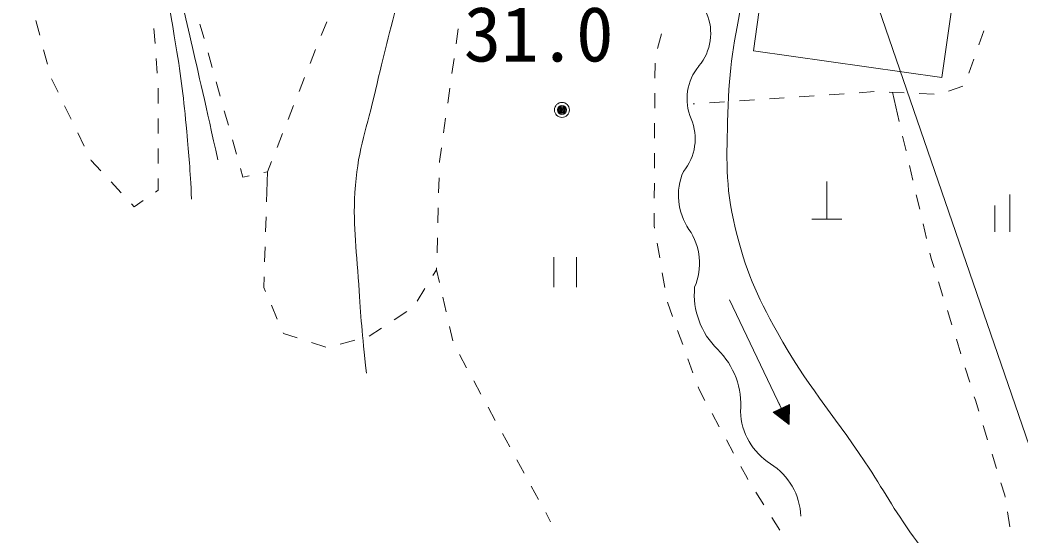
# Model space of a CAD drawing. Units: millimetres, scale not verified. Extents: x 40000 to 680000, y 20000 to 380000.
# Drawn here: x 222212 to 255554, y 242894 to 260070 of the extents above; entities that cross this region are included whole.
import ezdxf
from ezdxf.enums import TextEntityAlignment as Align

# ---------------------------------------------------------------- set-up
doc = ezdxf.new("R2010")
doc.units = ezdxf.units.MM
doc.header["$LTSCALE"] = 1000
doc.header["$PDMODE"] = 32
doc.header["$PDSIZE"] = 500
doc.layers.add('M-BGD', color=7, linetype='Continuous', lineweight=13)
doc.layers.add('M-STR-HTXT', color=7, linetype='Continuous', lineweight=13)
doc.styles.add('ＭＳ ゴシック', font='')
doc.styles.get('ＭＳ ゴシック').set_extended_font_data('MS Gothic')

msp = doc.modelspace()

# ---------------------------------------------------------------- linework, layer by layer
at = {"layer": 'M-BGD'}
for p, q in [((247389, 264333), (246644, 259040)), ((252923, 258156), (253399, 261544)), ((222871, 259567), (222743, 260050)), ((226674, 259792), (226710, 259293)), ((228342, 259457), (228207, 259938)), ((232427, 260015), (232243, 259550)), ((236810, 259778), (236740, 259283)), ((243449, 259126), (243580, 259608)), ((254314, 259715), (254149, 259243)), ((223127, 258600), (222999, 259083)), ((232060, 259085), (231877, 258620)), ((226745, 258795), (226781, 258296)), ((228612, 258494), (228477, 258975)), ((236670, 258788), (236600, 258293)), ((246644, 259040), (252923, 258156)), ((253983, 258772), (253817, 258300)), ((243361, 258137), (243365, 258637)), ((223478, 257668), (223259, 258118)), ((231693, 258155), (231510, 257690)), ((226812, 257797), (226812, 257297)), ((228882, 257531), (228747, 258012)), ((236529, 257798), (236459, 257302)), ((253615, 257864), (253144, 257697)), ((243353, 257137), (243357, 257637)), ((246673, 257418), (246174, 257384)), ((247671, 257485), (247172, 257451)), ((248669, 257552), (248170, 257518)), ((249666, 257619), (249168, 257585)), ((250664, 257686), (250165, 257652)), ((251663, 257646), (251164, 257669)), ((251270, 257664), (251498, 256690)), ((252662, 257601), (252163, 257624)), ((223915, 256769), (223696, 257219)), ((231326, 257224), (231143, 256759)), ((244678, 257284), (244639, 257281)), ((245675, 257351), (245177, 257317)), ((226812, 256797), (226812, 256297)), ((229152, 256568), (229017, 257050)), ((236389, 256807), (236319, 256312)), ((243344, 256137), (243348, 256637)), ((224353, 255870), (224134, 256320)), ((229421, 255605), (229286, 256087)), ((230960, 256294), (230776, 255829)), ((251612, 256204), (251726, 255717)), ((226812, 255797), (226812, 255297)), ((236248, 255817), (236184, 255365)), ((224582, 255399), (224572, 255421)), ((243341, 255137), (243342, 255637)), ((224905, 255049), (224582, 255399)), ((229634, 254844), (229556, 255124)), ((230593, 255364), (230458, 255022)), ((236184, 255365), (236183, 255322)), ((251840, 255230), (251954, 254743)), ((226812, 254797), (226812, 254405)), ((229840, 254889), (229634, 254844)), ((230458, 255022), (230328, 254994)), ((230458, 255022), (230426, 254023)), ((236169, 254822), (236156, 254322)), ((225583, 254314), (225244, 254681)), ((226812, 254405), (226723, 254343)), ((243340, 254137), (243341, 254637)), ((249085, 253440), (249085, 254690)), ((252068, 254256), (252182, 253769)), ((255178, 253017), (255178, 254267)), ((226012, 253848), (225921, 253946)), ((226313, 254058), (226012, 253848)), ((236143, 253822), (236129, 253323)), ((254678, 253017), (254678, 253892)), ((230409, 253523), (230393, 253023)), ((243338, 253220), (243339, 253637)), ((248585, 253440), (249585, 253440)), ((243352, 253138), (243338, 253220)), ((252295, 253283), (252409, 252796)), ((236116, 252823), (236102, 252323)), ((230377, 252524), (230360, 252024)), ((243521, 252152), (243437, 252645)), ((239995, 252172), (239995, 251172)), ((240745, 251172), (240745, 252172)), ((252523, 252309), (252574, 252094)), ((252574, 252094), (252657, 251827)), ((235965, 251562), (236087, 251758)), ((236089, 251823), (236087, 251758)), ((236087, 251758), (236185, 251334)), ((230344, 251524), (230332, 251165)), ((243690, 251167), (243606, 251659)), ((230332, 251165), (230388, 251036)), ((235438, 250713), (235701, 251138)), ((252806, 251350), (252955, 250873)), ((236297, 250847), (236409, 250360)), ((245844, 250752), (247571, 247145)), ((230585, 250576), (230781, 250116)), ((243946, 250204), (243775, 250674)), ((234676, 250092), (235093, 250367)), ((253103, 250395), (253252, 249918)), ((233840, 249542), (234258, 249817)), ((236521, 249872), (236633, 249385)), ((244286, 249264), (244116, 249734)), ((230978, 249657), (230986, 249638)), ((230986, 249638), (231443, 249490)), ((232876, 249280), (233360, 249408)), ((253401, 249441), (253550, 248963)), ((231918, 249335), (232394, 249181)), ((236846, 248936), (237085, 248497)), ((244627, 248324), (244457, 248794)), ((253699, 248486), (253847, 248009)), ((237325, 248058), (237565, 247620)), ((244829, 247768), (244798, 247854)), ((245024, 247409), (244829, 247768)), ((253996, 247531), (254034, 247411)), ((254034, 247411), (254145, 247054)), ((237804, 247181), (238044, 246742)), ((247842, 247274), (247301, 247015)), ((247409, 247067), (247512, 246850)), ((247427, 247076), (247548, 246823)), ((247445, 247084), (247583, 246796)), ((247463, 247093), (247618, 246768)), ((247481, 247101), (247654, 246741)), ((247485, 247325), (247571, 247145)), ((247499, 247110), (247689, 246713)), ((247517, 247119), (247724, 246686)), ((247535, 247127), (247760, 246658)), ((247553, 247136), (247795, 246631)), ((247571, 247145), (247830, 246603)), ((247589, 247153), (247831, 246648)), ((247607, 247162), (247832, 246693)), ((247625, 247171), (247833, 246738)), ((247643, 247179), (247833, 246782)), ((247661, 247188), (247834, 246827)), ((247679, 247196), (247835, 246872)), ((247697, 247205), (247836, 246916)), ((247716, 247214), (247836, 246961)), ((247734, 247222), (247837, 247006)), ((247752, 247231), (247838, 247051)), ((247770, 247240), (247839, 247095)), ((247788, 247248), (247840, 247140)), ((247806, 247257), (247840, 247185)), ((247824, 247266), (247841, 247229)), ((247830, 246603), (247842, 247274)), ((245501, 246530), (245263, 246969)), ((247301, 247015), (247830, 246603)), ((247319, 247024), (247336, 246988)), ((247337, 247032), (247371, 246960)), ((247355, 247041), (247407, 246933)), ((247373, 247050), (247442, 246905)), ((247391, 247058), (247477, 246878)), ((254293, 246576), (254441, 246099)), ((238284, 246303), (238523, 245864)), ((245979, 245651), (245740, 246090)), ((238763, 245426), (239003, 244987)), ((254589, 245621), (254737, 245144)), ((246428, 244824), (246217, 245212)), ((246459, 244774), (246428, 244824)), ((239242, 244548), (239482, 244109)), ((254886, 244666), (255015, 244249)), ((246992, 243928), (246726, 244351)), ((255015, 244249), (255025, 244187)), ((239722, 243670), (239885, 243370)), ((247525, 243082), (247258, 243505)), ((255106, 243693), (255186, 243200))]:
    msp.add_line(p, q, dxfattribs=at)
for radius in [150, 120, 90, 60, 30, 20]:
    msp.add_circle((240264, 257078), radius, dxfattribs=at)
for centre, radius, start, end in [((243516, 259631), 1704, 320.1951, 23.0476), ((246134, 257449), 1704, 140.1951, 203.0476), ((242998, 256114), 1704, 320.1951, 23.0476), ((246135, 254231), 1992, 156.5642, 214.5889), ((242855, 251969), 1992, 336.5642, 34.5889), ((247228, 250940), 2556, 174.7003, 225.8038), ((243664, 247275), 2556, 354.7003, 45.8038), ((248360, 247117), 2152, 182.0698, 237.8476), ((246069, 243472), 2152, 2.0698, 57.8476)]:
    msp.add_arc(centre, radius, start, end, dxfattribs=at)
for points, knots in [([(196362, 288122), (197873, 288188), (198278, 288208), (199506, 288215), (200578, 288221), (201179, 288223), (202250, 288179), (203890, 288110), (204809, 288053), (206442, 287888), (208359, 287694), (209430, 287558), (211337, 287282), (213501, 286969), (214742, 286908), (216861, 286367), (218715, 285894), (219714, 285466), (221465, 284695), (223352, 283865), (224366, 283294), (226142, 282248), (228103, 281093), (229162, 280373), (230997, 279028), (232553, 277888), (233391, 277201), (234850, 275939), (236027, 274920), (236528, 274167), (237758, 273213), (239359, 271970), (240401, 271471), (242019, 270250), (242655, 269771), (242978, 269460), (243582, 268942), (244299, 268328), (244566, 267812), (245369, 267317), (245679, 267126), (245867, 267030), (246216, 266929), (246807, 266757), (247472, 267098), (247769, 266662), (248153, 266096), (247497, 265446), (247274, 264680), (247156, 264279), (247016, 264079), (246899, 263677), (246589, 262604), (246486, 261982), (246285, 260882), (246008, 259362), (245822, 258502), (245789, 256957), (245756, 255470), (245686, 254603), (246035, 253157), (246380, 251728), (246729, 250953), (247440, 249667), (248423, 247890), (249231, 247053), (250354, 245360), (250997, 244391), (251299, 243809), (251978, 242864), (252511, 242123), (252702, 241876), (253401, 241011)], [0, 0, 0, 0, 1, 1, 1, 2, 2, 2, 3, 3, 3, 4, 4, 4, 5, 5, 5, 6, 6, 6, 7, 7, 7, 8, 8, 8, 9, 9, 9, 10, 10, 10, 11, 11, 11, 12, 12, 12, 13, 13, 13, 14, 14, 14, 15, 15, 15, 16, 16, 16, 17, 17, 17, 18, 18, 18, 19, 19, 19, 20, 20, 20, 21, 21, 21, 22, 22, 22, 23, 23, 23, 24, 24, 24, 24]), ([(171070, 264745), (173783, 266829), (174465, 267353), (176646, 269018), (178660, 270555), (179780, 271425), (181808, 272943), (184560, 275004), (186073, 276199), (188898, 278159), (191336, 279850), (192702, 280802), (195231, 282353), (196180, 282935), (196696, 283297), (197702, 283775), (198541, 284173), (198994, 284474), (199899, 284679), (200873, 284901), (201453, 284837), (202452, 284841), (203738, 284846), (204464, 284818), (205739, 284647), (206830, 284501), (207431, 284332), (208485, 284017), (209649, 283670), (210260, 283349), (211377, 282870), (212168, 282530), (212587, 282286), (213380, 281949), (213996, 281687), (214338, 281532), (214974, 281322), (215965, 280995), (216629, 281119), (217558, 280644), (219005, 279903), (219880, 279451), (220937, 278218), (222200, 276746), (222660, 275713), (223500, 273965), (224493, 271898), (224908, 270668), (225592, 268479), (226281, 266272), (226526, 264994), (227087, 262751), (227802, 259897), (228004, 258971), (228806, 255417)], [0, 0, 0, 0, 1, 1, 1, 2, 2, 2, 3, 3, 3, 4, 4, 4, 5, 5, 5, 6, 6, 6, 7, 7, 7, 8, 8, 8, 9, 9, 9, 10, 10, 10, 11, 11, 11, 12, 12, 12, 13, 13, 13, 14, 14, 14, 15, 15, 15, 16, 16, 16, 17, 17, 17, 18, 18, 18, 18]), ([(190120, 270823), (191759, 272209), (192222, 272590), (193626, 273650), (195263, 274887), (196199, 275563), (197944, 276641), (199425, 277556), (200234, 278151), (201863, 278765), (203441, 279360), (204376, 279566), (206031, 279896), (207108, 280111), (207728, 280157), (208825, 280219), (210362, 280306), (211233, 280283), (212766, 280138), (214230, 280000), (215071, 279921), (216470, 279471), (217735, 279064), (218468, 278809), (219561, 278055), (220525, 277389), (220876, 276770), (221554, 275814), (223053, 273699), (223461, 272240), (224475, 269854), (225063, 268468), (225290, 267650), (225759, 266219), (226065, 265287), (226236, 264764), (226486, 263816), (226954, 262043), (227106, 261021), (227407, 259212), (227590, 258106), (227662, 257481), (227766, 256365), (227849, 255483), (227869, 255188), (227928, 254103)], [0, 0, 0, 0, 1, 1, 1, 2, 2, 2, 3, 3, 3, 4, 4, 4, 5, 5, 5, 6, 6, 6, 7, 7, 7, 8, 8, 8, 9, 9, 9, 10, 10, 10, 11, 11, 11, 12, 12, 12, 13, 13, 13, 14, 14, 14, 15, 15, 15, 15]), ([(234900, 261088), (234471, 259470), (234356, 259041), (234052, 257719), (233770, 256494), (233486, 255823), (233385, 254569), (233282, 253281), (233414, 252552), (233494, 251262), (233566, 250110), (233603, 249727), (233749, 248318)], [0, 0, 0, 0, 1, 1, 1, 2, 2, 2, 3, 3, 3, 4, 4, 4, 4])]:
    msp.add_open_spline(points, degree=3, knots=knots, dxfattribs=at)
msp.add_point((240264, 257078), dxfattribs=at)
at = {"layer": 'M-STR-HTXT'}
msp.add_line((248669, 266711), (261804, 228507), dxfattribs=at)

# ---------------------------------------------------------------- texts
at = {"layer": 'M-BGD', "style": 'ＭＳ ゴシック'}
msp.add_text('31.0', height=1833, dxfattribs=at).set_placement((239488, 259606), align=Align.MIDDLE_CENTER)

doc.saveas('drawing.dxf')
